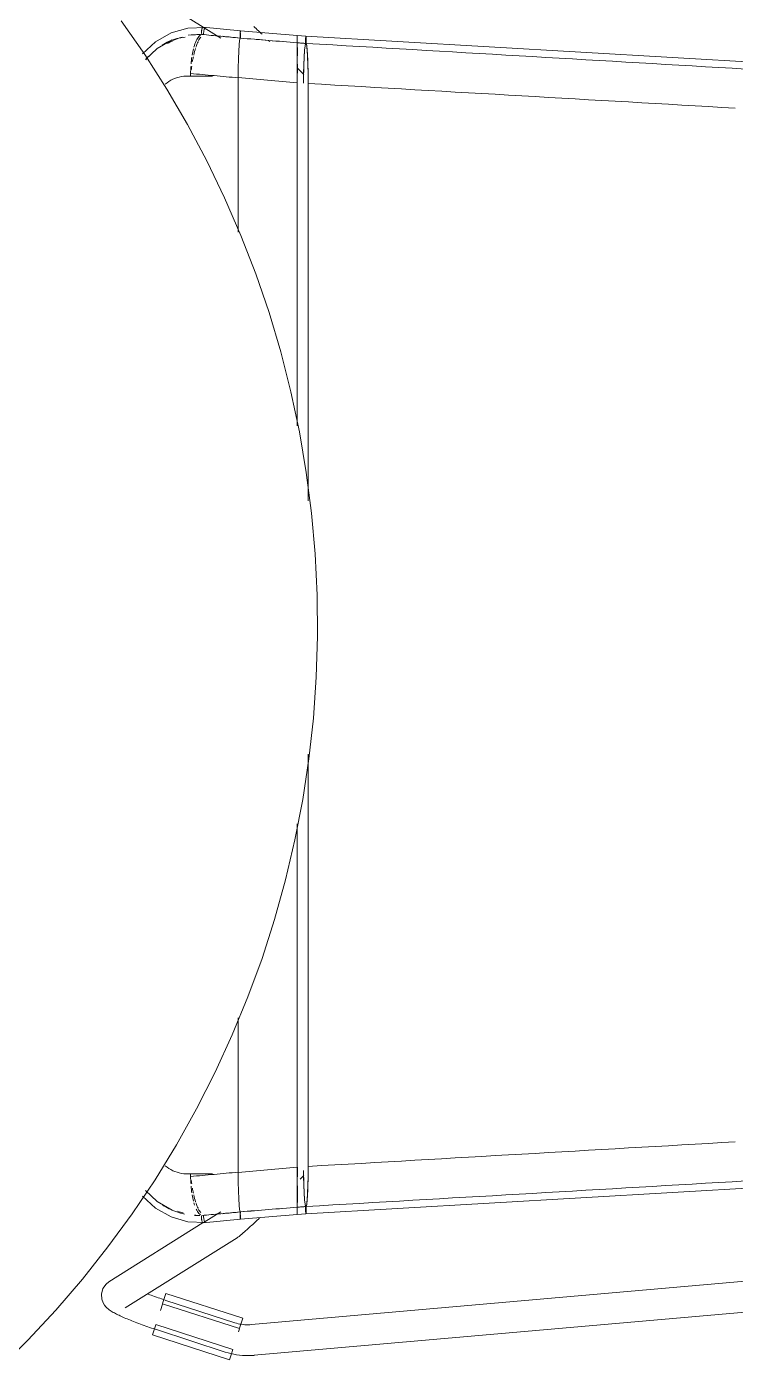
# Model space of a CAD drawing. Header units: millimetres. Extents: x 155927 to 295199, y -4084 to 97293.
# Drawn here: x 160035 to 160311, y 25218 to 25741 of the extents above; entities that cross this region are included whole.
import ezdxf

# ---------------------------------------------------------------- set-up
doc = ezdxf.new("R2010")
doc.units = ezdxf.units.MM
doc.header["$MEASUREMENT"] = 0
doc.layers.add('I-FURN', color=8, linetype='CONTINUOUS', lineweight=9)

msp = doc.modelspace()

# ---------------------------------------------------------------- linework, layer by layer
at = {"layer": 'I-FURN'}
for p, q in [((160067.2, 25763.88), (160103.97, 25740.85)), ((160081.13, 25730.27), (160071.98, 25743.39)), ((160104.83, 25740.8), (160097.92, 25740.51)), ((160103.94, 25740.92), (160118.43, 25739.5)), ((160123.67, 25741.14), (160124.11, 25740.74)), ((160091.4, 25738.64), (160085.39, 25735.25)), ((160091.8, 25735.93), (160085.97, 25732.56)), ((160097.92, 25740.51), (160091.4, 25738.64)), ((160104.34, 25740.62), (160110.79, 25736.58)), ((160117.96, 25734.04), (160118.14, 25735.76)), ((160118.14, 25735.76), (160117.96, 25734.02)), ((160118.33, 25736.65), (160118.14, 25735.76)), ((160118.14, 25735.76), (160118.33, 25736.64)), ((160118.33, 25738.11), (160118.32, 25737.62)), ((160118.32, 25737.61), (160118.33, 25738.1)), ((160118.32, 25737.62), (160118.33, 25737.12)), ((160118.33, 25737.11), (160118.32, 25737.61)), ((160118.34, 25738.56), (160118.33, 25738.11)), ((160118.33, 25738.1), (160118.34, 25738.55)), ((160118.33, 25737.12), (160118.33, 25736.65)), ((160118.33, 25736.64), (160118.33, 25737.11)), ((160118.36, 25738.94), (160118.34, 25738.56)), ((160118.34, 25738.55), (160118.36, 25738.94)), ((160118.38, 25739.24), (160118.36, 25738.94)), ((160118.36, 25738.94), (160118.38, 25739.23)), ((160118.4, 25739.43), (160118.38, 25739.24)), ((160118.43, 25739.5), (160118.4, 25739.43)), ((160118.4, 25739.42), (160118.43, 25739.49)), ((160118.45, 25739.43), (160118.43, 25739.5)), ((160118.43, 25739.49), (160140.63, 25737.67)), ((160118.43, 25739.49), (160118.45, 25739.43)), ((160118.48, 25739.25), (160118.45, 25739.43)), ((160118.45, 25739.43), (160118.48, 25739.24)), ((160118.5, 25738.95), (160118.48, 25739.25)), ((160118.48, 25739.24), (160118.5, 25738.95)), ((160118.51, 25738.57), (160118.53, 25738.12)), ((160118.53, 25738.12), (160118.52, 25738.57)), ((160118.52, 25736.66), (160118.53, 25737.13)), ((160118.53, 25737.13), (160118.52, 25736.66)), ((160118.53, 25737.63), (160118.53, 25738.12)), ((160118.53, 25738.12), (160118.53, 25737.63)), ((160118.53, 25737.13), (160118.53, 25737.63)), ((160118.53, 25737.63), (160118.53, 25737.13)), ((160124.11, 25740.74), (160124.55, 25740.32)), ((160124.55, 25740.32), (160125.01, 25739.9)), ((160125.01, 25739.9), (160125.47, 25739.47)), ((160125.47, 25739.47), (160125.94, 25739.03)), ((160125.94, 25739.03), (160126.41, 25738.58)), ((160126.41, 25738.58), (160126.9, 25738.12)), ((160129.38, 25735.76), (160129.89, 25735.28)), ((160140.62, 25737.41), (160140.63, 25737.6)), ((160140.63, 25737.6), (160140.62, 25737.42)), ((160140.62, 25737.42), (160140.62, 25737.12)), ((160140.62, 25737.12), (160140.62, 25737.41)), ((160140.62, 25736.74), (160140.62, 25737.12)), ((160140.62, 25737.12), (160140.62, 25736.74)), ((160140.62, 25736.29), (160140.62, 25736.74)), ((160140.62, 25736.74), (160140.62, 25736.29)), ((160140.62, 25735.8), (160140.62, 25736.29)), ((160140.62, 25736.29), (160140.62, 25735.8)), ((160140.62, 25735.3), (160140.62, 25735.8)), ((160140.62, 25735.8), (160140.62, 25735.3)), ((160140.63, 25737.6), (160140.63, 25737.67)), ((160140.63, 25737.67), (160140.63, 25737.6)), ((160143.99, 25737.4), (160140.63, 25737.66)), ((160140.63, 25737.6), (160140.63, 25737.66)), ((160140.63, 25737.66), (160140.63, 25737.6)), ((160140.63, 25737.6), (160140.63, 25737.41)), ((160140.63, 25737.41), (160140.63, 25737.6)), ((160140.63, 25737.41), (160140.63, 25737.11)), ((160140.63, 25737.12), (160140.63, 25737.41)), ((160140.63, 25736.73), (160140.63, 25737.12)), ((160140.63, 25737.11), (160140.63, 25736.73)), ((160140.63, 25736.73), (160140.64, 25736.28)), ((160140.64, 25736.28), (160140.63, 25736.73)), ((160140.64, 25736.28), (160140.64, 25735.79)), ((160140.64, 25735.79), (160140.64, 25736.28)), ((160140.64, 25735.79), (160140.64, 25735.29)), ((160140.64, 25735.29), (160140.64, 25735.79)), ((160143.89, 25736.46), (160143.88, 25736.01)), ((160143.88, 25736.01), (160143.88, 25735.52)), ((160143.91, 25736.84), (160143.89, 25736.46)), ((160143.93, 25737.14), (160143.91, 25736.84)), ((160143.96, 25737.33), (160143.93, 25737.14)), ((160143.99, 25737.39), (160143.96, 25737.33)), ((160143.99, 25737.39), (160475.9, 25718.11)), ((160144.01, 25737.33), (160143.99, 25737.39)), ((160144.04, 25737.14), (160144.01, 25737.33)), ((160144.06, 25736.85), (160144.04, 25737.14)), ((160144.08, 25736.47), (160144.06, 25736.85)), ((160144.09, 25736.02), (160144.08, 25736.47)), ((160144.1, 25735.53), (160144.09, 25736.02)), ((160085.39, 25735.25), (160080.24, 25730.5)), ((160085.97, 25732.56), (160081.5, 25728.3)), ((160117.7, 25728.51), (160117.81, 25731.54)), ((160117.81, 25731.54), (160117.7, 25728.44)), ((160117.81, 25731.58), (160117.96, 25734.02)), ((160117.96, 25734.02), (160117.81, 25731.54)), ((160140.59, 25732.2), (160140.58, 25729.69)), ((160140.58, 25729.69), (160140.59, 25732.19)), ((160140.59, 25732.2), (160140.61, 25733.94)), ((160140.61, 25733.94), (160140.59, 25732.2)), ((160140.61, 25733.94), (160140.62, 25734.83)), ((160140.62, 25734.83), (160140.61, 25733.94)), ((160140.62, 25734.83), (160140.62, 25735.3)), ((160140.62, 25735.3), (160140.62, 25734.83)), ((160140.64, 25735.29), (160140.64, 25734.82)), ((160140.64, 25734.82), (160140.64, 25735.29)), ((160140.66, 25732.18), (160140.65, 25733.93)), ((160140.65, 25733.92), (160140.66, 25732.17)), ((160140.68, 25729.68), (160140.66, 25732.18)), ((160140.66, 25732.17), (160140.68, 25729.67)), ((160143.49, 25731.9), (160143.32, 25729.4)), ((160143.68, 25733.65), (160143.49, 25731.9)), ((160143.89, 25734.55), (160143.68, 25733.65)), ((160143.88, 25735.52), (160143.88, 25735.02)), ((160143.88, 25735.02), (160143.89, 25734.55)), ((160144.09, 25734.56), (160144.1, 25735.03)), ((160144.3, 25733.67), (160144.09, 25734.56)), ((160144.1, 25735.03), (160144.1, 25735.53)), ((160144.49, 25731.92), (160144.3, 25733.67)), ((160144.65, 25729.42), (160144.49, 25731.92)), ((160089.75, 25716.79), (160081.13, 25730.27)), ((160117.62, 25725), (160117.7, 25728.44)), ((160117.7, 25728.44), (160117.62, 25725.01)), ((160140.57, 25726.56), (160140.58, 25729.69)), ((160140.58, 25729.69), (160140.57, 25726.56)), ((160140.57, 25722.99), (160140.57, 25726.56)), ((160140.57, 25726.56), (160140.57, 25722.99)), ((160140.68, 25726.55), (160140.69, 25723)), ((160140.69, 25723), (160140.68, 25726.55)), ((160143.2, 25726.28), (160143.12, 25722.73)), ((160143.32, 25729.4), (160143.2, 25726.28)), ((160144.78, 25726.29), (160144.65, 25729.42)), ((160144.85, 25722.72), (160144.78, 25726.29)), ((160107.56, 25721.85), (160097.8, 25721.85)), ((160099.04, 25721.8), (160099.04, 25722.85)), ((160117.62, 25724.91), (160117.6, 25721.15)), ((160117.6, 25721.27), (160117.62, 25724.91)), ((160117.6, 25721.15), (160117.6, 25661.03)), ((160117.6, 25661.03), (160117.6, 25721.15)), ((160140.56, 25719.2), (160140.57, 25722.99)), ((160140.57, 25722.99), (160140.56, 25719.2)), ((160143.24, 25722.43), (160140.57, 25725)), ((160143.12, 25722.73), (160143.09, 25719.05)), ((160144.88, 25718.94), (160144.85, 25722.72)), ((160097.83, 25702.98), (160089.75, 25716.79)), ((160140.56, 25585.57), (160140.56, 25719.2)), ((160140.56, 25719.2), (160140.56, 25585.57)), ((160144.88, 25556.34), (160144.88, 25718.94)), ((160144.88, 25718.94), (160144.88, 25556.34)), ((160105.35, 25688.86), (160097.83, 25702.98)), ((160112.3, 25674.45), (160105.35, 25688.86)), ((160118.66, 25659.77), (160112.3, 25674.45)), ((160124.44, 25644.85), (160118.66, 25659.77)), ((160129.61, 25629.71), (160124.44, 25644.85)), ((160134.17, 25614.37), (160129.61, 25629.71)), ((160138.12, 25598.87), (160134.17, 25614.37)), ((160141.44, 25583.22), (160138.12, 25598.87)), ((160144.13, 25567.45), (160141.44, 25583.22)), ((160146.19, 25551.58), (160144.13, 25567.45)), ((160147.62, 25535.65), (160146.19, 25551.58)), ((160148.41, 25519.67), (160147.62, 25535.65)), ((160148.55, 25503.67), (160148.41, 25519.67)), ((160148.06, 25487.68), (160148.55, 25503.67)), ((160146.93, 25471.72), (160148.06, 25487.68)), ((160145.16, 25455.82), (160146.93, 25471.72)), ((160142.76, 25440), (160145.16, 25455.82)), ((160144.88, 25297.04), (160144.88, 25457.61)), ((160144.88, 25457.61), (160144.88, 25297.04)), ((160139.72, 25424.29), (160142.76, 25440)), ((160140.56, 25296.77), (160140.56, 25430.51)), ((160140.56, 25430.51), (160140.56, 25296.77)), ((160136.06, 25408.72), (160139.72, 25424.29)), ((160131.78, 25393.3), (160136.06, 25408.72)), ((160126.89, 25378.07), (160131.78, 25393.3)), ((160121.39, 25363.05), (160126.89, 25378.07)), ((160115.3, 25348.25), (160121.39, 25363.05)), ((160117.6, 25354.95), (160117.6, 25294.83)), ((160117.6, 25294.83), (160117.6, 25354.95)), ((160108.62, 25333.72), (160115.3, 25348.25)), ((160101.36, 25319.46), (160108.62, 25333.72)), ((160093.54, 25305.5), (160101.36, 25319.46)), ((160085.17, 25291.87), (160093.54, 25305.5)), ((160140.57, 25292.99), (160140.56, 25296.77)), ((160140.56, 25296.77), (160140.57, 25292.98)), ((160140.69, 25296.76), (160140.69, 25292.98)), ((160140.69, 25292.98), (160140.69, 25296.76)), ((160143.99, 25278.58), (160475.9, 25297.87)), ((160144.85, 25293.25), (160144.88, 25297.04)), ((160076.25, 25278.58), (160085.17, 25291.87)), ((160097.8, 25294.12), (160107.56, 25294.12)), ((160099.04, 25293.13), (160099.04, 25294.18)), ((160117.6, 25294.83), (160117.62, 25291.07)), ((160117.62, 25291.07), (160117.6, 25294.71)), ((160140.57, 25289.42), (160140.57, 25292.98)), ((160140.57, 25292.98), (160140.57, 25289.42)), ((160141.71, 25292.08), (160143.24, 25293.55)), ((160143.1, 25295.5), (160143.12, 25293.24)), ((160143.12, 25293.24), (160143.2, 25289.69)), ((160144.78, 25289.69), (160144.85, 25293.25)), ((160085.97, 25283.41), (160081.5, 25287.68)), ((160117.7, 25287.53), (160117.62, 25290.97)), ((160117.62, 25290.97), (160117.7, 25287.54)), ((160117.7, 25287.54), (160117.81, 25284.44)), ((160117.81, 25284.43), (160117.7, 25287.47)), ((160140.58, 25286.29), (160140.57, 25289.42)), ((160140.57, 25289.42), (160140.58, 25286.28)), ((160140.59, 25283.79), (160140.58, 25286.28)), ((160140.58, 25286.28), (160140.59, 25283.78)), ((160140.68, 25286.3), (160140.66, 25283.8)), ((160140.66, 25283.8), (160140.68, 25286.3)), ((160140.68, 25289.43), (160140.68, 25286.3)), ((160140.68, 25286.3), (160140.68, 25289.42)), ((160143.2, 25289.69), (160143.32, 25286.58)), ((160143.32, 25286.58), (160143.49, 25284.08)), ((160144.49, 25284.06), (160144.65, 25286.56)), ((160144.65, 25286.56), (160144.78, 25289.69)), ((160085.39, 25280.73), (160080.24, 25285.47)), ((160091.4, 25277.34), (160085.39, 25280.73)), ((160091.8, 25280.05), (160085.97, 25283.41)), ((160117.81, 25284.44), (160117.96, 25281.96)), ((160117.96, 25281.96), (160117.81, 25284.4)), ((160117.96, 25281.96), (160118.14, 25280.22)), ((160118.14, 25280.22), (160117.96, 25281.94)), ((160140.61, 25282.04), (160140.59, 25283.78)), ((160140.59, 25283.78), (160140.61, 25282.03)), ((160140.62, 25281.15), (160140.61, 25282.04)), ((160140.61, 25282.03), (160140.62, 25281.15)), ((160140.62, 25280.68), (160140.62, 25281.15)), ((160140.62, 25281.15), (160140.62, 25280.68)), ((160140.62, 25280.18), (160140.62, 25280.68)), ((160140.62, 25280.68), (160140.62, 25280.18)), ((160140.64, 25281.16), (160140.64, 25280.69)), ((160140.64, 25280.68), (160140.64, 25281.15)), ((160140.64, 25280.69), (160140.64, 25280.19)), ((160140.64, 25280.19), (160140.64, 25280.68)), ((160140.66, 25283.8), (160140.65, 25282.05)), ((160140.65, 25282.05), (160140.66, 25283.8)), ((160143.49, 25284.08), (160143.68, 25282.33)), ((160143.68, 25282.33), (160143.89, 25281.43)), ((160143.89, 25281.43), (160143.88, 25280.96)), ((160143.88, 25280.96), (160143.88, 25280.46)), ((160144.09, 25281.42), (160144.3, 25282.31)), ((160144.1, 25280.95), (160144.09, 25281.42)), ((160144.1, 25280.45), (160144.1, 25280.95)), ((160144.3, 25282.31), (160144.49, 25284.06)), ((160066.82, 25265.66), (160076.25, 25278.58)), ((160097.92, 25275.47), (160091.4, 25277.34)), ((160104.83, 25275.18), (160097.92, 25275.47)), ((160103.94, 25275.06), (160118.43, 25276.48)), ((160110.79, 25279.4), (160104.34, 25275.36)), ((160118.33, 25279.33), (160118.14, 25280.22)), ((160118.14, 25280.22), (160118.33, 25279.33)), ((160118.33, 25278.86), (160118.32, 25278.36)), ((160118.32, 25278.37), (160118.33, 25278.86)), ((160118.33, 25277.88), (160118.32, 25278.37)), ((160118.32, 25278.36), (160118.33, 25277.87)), ((160118.33, 25279.33), (160118.33, 25278.86)), ((160118.33, 25278.86), (160118.33, 25279.33)), ((160118.34, 25277.42), (160118.33, 25277.88)), ((160118.33, 25277.87), (160118.34, 25277.42)), ((160118.34, 25277.42), (160118.36, 25277.03)), ((160118.36, 25277.04), (160118.34, 25277.42)), ((160118.38, 25276.74), (160118.36, 25277.04)), ((160118.36, 25277.03), (160118.38, 25276.74)), ((160118.38, 25276.74), (160118.4, 25276.55)), ((160118.43, 25276.48), (160118.4, 25276.55)), ((160118.4, 25276.55), (160118.43, 25276.48)), ((160118.43, 25276.48), (160140.63, 25278.31)), ((160118.45, 25276.55), (160118.43, 25276.48)), ((160118.43, 25276.48), (160118.45, 25276.54)), ((160118.48, 25276.74), (160118.45, 25276.55)), ((160118.45, 25276.54), (160118.48, 25276.73)), ((160118.5, 25277.03), (160118.48, 25276.74)), ((160118.48, 25276.73), (160118.5, 25277.02)), ((160118.5, 25277.02), (160118.52, 25277.41)), ((160118.51, 25277.41), (160118.5, 25277.03)), ((160118.53, 25277.86), (160118.51, 25277.41)), ((160118.53, 25278.85), (160118.52, 25279.32)), ((160118.52, 25279.32), (160118.53, 25278.85)), ((160118.52, 25277.41), (160118.53, 25277.86)), ((160118.53, 25277.86), (160118.53, 25278.23)), ((160118.53, 25278.23), (160118.53, 25277.86)), ((160124.11, 25275.24), (160124.55, 25275.66)), ((160124.55, 25275.66), (160125.01, 25276.08)), ((160125.01, 25276.08), (160125.47, 25276.51)), ((160125.47, 25276.51), (160125.94, 25276.95)), ((160140.62, 25279.69), (160140.62, 25280.18)), ((160140.62, 25280.18), (160140.62, 25279.69)), ((160140.62, 25279.24), (160140.62, 25279.69)), ((160140.62, 25279.69), (160140.62, 25279.24)), ((160140.62, 25278.86), (160140.62, 25279.24)), ((160140.62, 25279.24), (160140.62, 25278.85)), ((160140.62, 25278.57), (160140.62, 25278.86)), ((160140.62, 25278.85), (160140.62, 25278.56)), ((160140.64, 25279.7), (160140.63, 25279.25)), ((160140.63, 25279.24), (160140.64, 25279.69)), ((160140.63, 25279.25), (160140.63, 25278.86)), ((160140.63, 25278.86), (160140.63, 25279.24)), ((160143.99, 25278.58), (160140.63, 25278.31)), ((160140.63, 25278.38), (160140.63, 25278.31)), ((160140.63, 25278.31), (160140.63, 25278.38)), ((160140.63, 25278.31), (160140.63, 25278.38)), ((160140.63, 25278.37), (160140.63, 25278.31)), ((160140.64, 25280.19), (160140.64, 25279.7)), ((160140.64, 25279.69), (160140.64, 25280.19)), ((160143.88, 25280.46), (160143.88, 25279.97)), ((160143.88, 25279.97), (160143.89, 25279.52)), ((160143.89, 25279.52), (160143.91, 25279.14)), ((160143.91, 25279.14), (160143.93, 25278.84)), ((160143.93, 25278.84), (160143.96, 25278.65)), ((160143.96, 25278.65), (160143.99, 25278.58)), ((160143.99, 25278.58), (160144.01, 25278.65)), ((160144.01, 25278.65), (160144.04, 25278.84)), ((160144.04, 25278.84), (160144.06, 25279.13)), ((160144.06, 25279.13), (160144.08, 25279.51)), ((160144.08, 25279.51), (160144.09, 25279.96)), ((160144.09, 25279.96), (160144.1, 25280.45)), ((160103.97, 25275.13), (160067.2, 25252.1)), ((160118.19, 25269.98), (160118.42, 25270.16)), ((160118.42, 25270.16), (160118.65, 25270.35)), ((160118.65, 25270.35), (160118.89, 25270.55)), ((160118.89, 25270.55), (160119.14, 25270.76)), ((160119.14, 25270.76), (160119.41, 25270.99)), ((160119.41, 25270.99), (160119.69, 25271.24)), ((160119.69, 25271.24), (160119.98, 25271.49)), ((160119.98, 25271.49), (160120.29, 25271.77)), ((160120.29, 25271.77), (160120.61, 25272.05)), ((160120.61, 25272.05), (160120.95, 25272.35)), ((160120.95, 25272.35), (160121.3, 25272.67)), ((160121.3, 25272.67), (160121.66, 25273)), ((160121.66, 25273), (160122.04, 25273.34)), ((160122.04, 25273.34), (160122.43, 25273.7)), ((160122.43, 25273.7), (160122.83, 25274.07)), ((160547.31, 25272.69), (160122.81, 25235.39)), ((160122.83, 25274.07), (160123.25, 25274.45)), ((160123.25, 25274.45), (160123.67, 25274.84)), ((160123.67, 25274.84), (160124.11, 25275.24)), ((160056.87, 25253.13), (160066.82, 25265.66)), ((160073.58, 25241.93), (160117.16, 25269.23)), ((160117.16, 25269.23), (160117.49, 25269.45)), ((160117.49, 25269.45), (160117.74, 25269.63)), ((160117.74, 25269.63), (160117.97, 25269.8)), ((160117.97, 25269.8), (160118.19, 25269.98)), ((160123.86, 25223.44), (160567.18, 25262.39)), ((160046.43, 25241), (160056.87, 25253.13)), ((160064.86, 25249.47), (160064.27, 25247.24)), ((160066.08, 25251.2), (160064.86, 25249.47)), ((160066.08, 25251.2), (160067.2, 25252.1)), ((160064.27, 25247.24), (160064.44, 25245.27)), ((160064.44, 25245.27), (160064.97, 25243.89)), ((160082.46, 25247.29), (160083.08, 25247.06)), ((160083.08, 25247.06), (160083.72, 25246.82)), ((160083.72, 25246.82), (160084.37, 25246.59)), ((160084.37, 25246.59), (160085.02, 25246.35)), ((160085.02, 25246.35), (160085.69, 25246.12)), ((160085.69, 25246.12), (160086.36, 25245.88)), ((160086.36, 25245.88), (160087.04, 25245.65)), ((160087.04, 25245.65), (160087.73, 25245.41)), ((160087.73, 25245.41), (160088.42, 25245.18)), ((160088.12, 25243.64), (160088.76, 25245.62)), ((160088.42, 25245.18), (160089.11, 25244.96)), ((160088.76, 25245.62), (160089.39, 25247.57)), ((160089.11, 25244.96), (160089.44, 25244.85)), ((160119.4, 25237.88), (160089.39, 25247.57)), ((160116.25, 25236.14), (160089.44, 25244.85)), ((160035.52, 25229.31), (160046.43, 25241)), ((160064.97, 25243.89), (160065.53, 25242.97)), ((160065.53, 25242.97), (160066.05, 25242.35)), ((160066.05, 25242.35), (160066.52, 25241.88)), ((160066.52, 25241.88), (160066.94, 25241.51)), ((160066.94, 25241.51), (160067.35, 25241.2)), ((160067.35, 25241.2), (160067.74, 25240.92)), ((160067.74, 25240.92), (160068.12, 25240.67)), ((160068.12, 25240.67), (160068.52, 25240.42)), ((160068.52, 25240.42), (160068.91, 25240.19)), ((160068.91, 25240.19), (160069.33, 25239.96)), ((160069.33, 25239.96), (160069.75, 25239.73)), ((160069.75, 25239.73), (160070.19, 25239.5)), ((160070.19, 25239.5), (160070.65, 25239.27)), ((160070.65, 25239.27), (160071.12, 25239.04)), ((160071.12, 25239.04), (160071.61, 25238.81)), ((160071.61, 25238.81), (160072.12, 25238.57)), ((160088.05, 25243.43), (160087.25, 25240.95)), ((160088.08, 25243.53), (160118.09, 25233.84)), ((160072.12, 25238.57), (160072.65, 25238.33)), ((160072.65, 25238.33), (160073.19, 25238.09)), ((160073.19, 25238.09), (160073.76, 25237.85)), ((160073.76, 25237.85), (160074.33, 25237.61)), ((160074.33, 25237.61), (160074.93, 25237.36)), ((160074.93, 25237.36), (160075.54, 25237.11)), ((160075.54, 25237.11), (160076.17, 25236.86)), ((160076.17, 25236.86), (160076.81, 25236.61)), ((160076.81, 25236.61), (160077.46, 25236.35)), ((160077.46, 25236.35), (160078.13, 25236.1)), ((160078.13, 25236.1), (160078.8, 25235.85)), ((160078.8, 25235.85), (160079.49, 25235.59)), ((160079.49, 25235.59), (160080.19, 25235.34)), ((160080.19, 25235.34), (160080.9, 25235.08)), ((160080.9, 25235.08), (160081.61, 25234.83)), ((160081.61, 25234.83), (160082.34, 25234.58)), ((160082.34, 25234.58), (160083.06, 25234.33)), ((160083.06, 25234.33), (160083.8, 25234.08)), ((160083.8, 25234.08), (160084.53, 25233.83)), ((160084.53, 25233.83), (160085.27, 25233.59)), ((160084.8, 25233.37), (160085.44, 25235.34)), ((160085.27, 25233.59), (160085.73, 25233.44)), ((160115.48, 25225.77), (160085.48, 25235.46)), ((160116.28, 25236.13), (160116.25, 25236.14)), ((160116.91, 25235.94), (160116.28, 25236.13)), ((160117.55, 25235.77), (160116.91, 25235.94)), ((160118.2, 25235.63), (160117.55, 25235.77)), ((160118.06, 25233.74), (160117.68, 25232.58)), ((160118.77, 25235.93), (160118.13, 25233.96)), ((160118.85, 25235.52), (160118.2, 25235.63)), ((160119.4, 25237.88), (160118.77, 25235.93)), ((160119.51, 25235.43), (160118.85, 25235.52)), ((160120.17, 25235.37), (160119.51, 25235.43)), ((160120.83, 25235.34), (160120.17, 25235.37)), ((160121.49, 25235.33), (160120.83, 25235.34)), ((160122.15, 25235.35), (160121.49, 25235.33)), ((160122.81, 25235.39), (160122.15, 25235.35)), ((160024.15, 25218.05), (160035.52, 25229.31)), ((160084.17, 25231.41), (160084.8, 25233.37)), ((160114.18, 25221.72), (160084.17, 25231.41)), ((160085.73, 25233.44), (160112.54, 25224.73)), ((160112.54, 25224.73), (160113.63, 25224.39)), ((160113.63, 25224.39), (160114.74, 25224.11)), ((160114.81, 25223.68), (160114.18, 25221.72)), ((160114.74, 25224.11), (160115.85, 25223.86)), ((160115.45, 25225.65), (160114.81, 25223.68)), ((160115.85, 25223.86), (160116.98, 25223.67)), ((160116.98, 25223.67), (160118.11, 25223.51)), ((160118.11, 25223.51), (160119.25, 25223.41)), ((160119.25, 25223.41), (160120.39, 25223.34)), ((160120.39, 25223.34), (160121.53, 25223.33)), ((160121.53, 25223.33), (160122.67, 25223.36)), ((160122.67, 25223.36), (160123.81, 25223.43)), ((160123.81, 25223.43), (160123.86, 25223.44))]:
    msp.add_line(p, q, dxfattribs=at)
for points, knots in [([(160103.38, 25738.08), (160103.36, 25738.22), (160103.33, 25738.51), (160103.31, 25738.93), (160103.32, 25739.31), (160103.35, 25739.6), (160103.38, 25739.87), (160103.43, 25740.12), (160103.49, 25740.34), (160103.56, 25740.54), (160103.66, 25740.73), (160103.74, 25740.84), (160103.79, 25740.87)], [0, 0, 0, 0, 0.0555556, 0.1111111, 0.1666667, 0.1944444, 0.2222222, 0.2777778, 0.3055556, 0.3333333, 0.3888889, 0.4444444, 0.4444444, 0.4444444, 0.4444444]), ([(160087.92, 25733.88), (160088.81, 25734.44), (160091.63, 25736.11), (160094.74, 25736.72), (160096.88, 25737.01)], [0.591443, 0.591443, 0.591443, 0.591443, 0.6666667, 0.8236682, 0.8236682, 0.8236682, 0.8236682]), ([(160095.77, 25737.01), (160094.43, 25736.61), (160092.47, 25735.88), (160090.64, 25734.88), (160090.07, 25734.53)], [0.2297626, 0.2297626, 0.2297626, 0.2297626, 0.3333333, 0.3824546, 0.3824546, 0.3824546, 0.3824546]), ([(160101.22, 25735.56), (160101.55, 25736.24), (160102.24, 25737.37), (160102.99, 25737.94), (160103.38, 25738.08)], [0.6690305, 0.6690305, 0.6690305, 0.6690305, 0.8333333, 1, 1, 1, 1]), ([(160140.64, 25734.82), (160136.94, 25735.13), (160131.61, 25735.57), (160126.28, 25736.01), (160124.63, 25736.15)], [0, 0, 0, 0, 0.5, 0.7233886, 0.7233886, 0.7233886, 0.7233886]), ([(160143.99, 25737.4), (160144.01, 25737.4), (160144.03, 25737.26), (160144.06, 25736.87), (160144.08, 25736.48), (160144.09, 25736.03), (160144.1, 25735.53), (160144.1, 25735.03), (160144.09, 25734.71), (160144.09, 25734.56)], [-0.498493, -0.498493, -0.498493, -0.498493, -0.375, -0.3125, -0.25, -0.1875, -0.125, -0.0625, 0, 0, 0, 0]), ([(160143.09, 25719.05), (160143.09, 25721.57), (160143.15, 25725.33), (160143.32, 25729.52), (160143.54, 25732.87), (160143.74, 25734.26), (160143.89, 25734.55)], [-0.996036, -0.996036, -0.996036, -0.996036, -0.6666667, -0.5, -0.3333333, 0, 0, 0, 0]), ([(160144.09, 25734.56), (160144.23, 25734.28), (160144.44, 25732.9), (160144.66, 25729.54), (160144.78, 25726.37), (160144.86, 25722.76), (160144.88, 25720.22), (160144.88, 25718.94)], [-1, -1, -1, -1, -0.666667, -0.5, -0.333333, -0.166667, 0, 0, 0, 0]), ([(160089.15, 25718.69), (160090.06, 25719.45), (160093.06, 25721.38), (160096.66, 25722.01), (160099.04, 25721.8)], [0.5, 0.5, 0.5, 0.5, 0.6666667, 1, 1, 1, 1]), ([(160099.04, 25294.18), (160096.66, 25293.96), (160093.06, 25294.59), (160090.06, 25296.52), (160089.15, 25297.29)], [0, 0, 0, 0, 0.3333333, 0.5, 0.5, 0.5, 0.5]), ([(160144.88, 25297.04), (160144.88, 25295.76), (160144.86, 25293.21), (160144.78, 25289.61), (160144.66, 25286.44), (160144.44, 25283.08), (160144.23, 25281.7), (160144.09, 25281.42)], [-1, -1, -1, -1, -0.833333, -0.666667, -0.5, -0.333333, 0, 0, 0, 0]), ([(160143.89, 25281.43), (160143.74, 25281.71), (160143.54, 25283.11), (160143.32, 25286.46), (160143.19, 25289.62), (160143.12, 25292.73), (160143.1, 25294.74), (160143.1, 25295.5)], [-1, -1, -1, -1, -0.6666667, -0.5, -0.3333333, -0.1666667, -0.0664381, -0.0664381, -0.0664381, -0.0664381]), ([(160096.7, 25278.5), (160094.62, 25278.94), (160091.66, 25279.92), (160088.99, 25281.47), (160088.19, 25282)], [-0.8210019, -0.8210019, -0.8210019, -0.8210019, -0.6666667, -0.5975811, -0.5975811, -0.5975811, -0.5975811]), ([(160143.99, 25278.58), (160143.97, 25278.58), (160143.94, 25278.72), (160143.91, 25279.12), (160143.89, 25279.5), (160143.88, 25279.96), (160143.87, 25280.46), (160143.88, 25280.96), (160143.88, 25281.28), (160143.89, 25281.43)], [-0.5, -0.5, -0.5, -0.5, -0.375, -0.3125, -0.25, -0.1875, -0.125, -0.0625, 0, 0, 0, 0]), ([(160144.09, 25281.42), (160144.09, 25281.19), (160144.1, 25280.7), (160144.1, 25280.07), (160144.09, 25279.61), (160144.07, 25279.2), (160144.04, 25278.74), (160144.01, 25278.58), (160143.99, 25278.58)], [-1, -1, -1, -1, -0.90625, -0.8125, -0.765625, -0.71875, -0.625, -0.501507, -0.501507, -0.501507, -0.501507]), ([(160102.92, 25278.13), (160102.69, 25278.29), (160102.1, 25278.83), (160101.54, 25279.75), (160101.21, 25280.44)], [0.0661565, 0.0661565, 0.0661565, 0.0661565, 0.1666667, 0.3333333, 0.3333333, 0.3333333, 0.3333333]), ([(160103.79, 25275.11), (160103.76, 25275.12), (160103.72, 25275.17), (160103.64, 25275.28), (160103.54, 25275.47), (160103.44, 25275.79), (160103.37, 25276.18), (160103.33, 25276.54), (160103.31, 25276.92), (160103.32, 25277.36), (160103.35, 25277.72), (160103.38, 25277.9)], [0.5555556, 0.5555556, 0.5555556, 0.5555556, 0.5833333, 0.6180556, 0.6527778, 0.7222222, 0.7916667, 0.8263889, 0.8611111, 0.9305556, 1, 1, 1, 1]), ([(160104.11, 25278), (160104.1, 25277.78), (160104.11, 25277.29), (160104.19, 25276.54), (160104.35, 25275.87), (160104.52, 25275.44), (160104.64, 25275.28), (160104.68, 25275.24)], [-1, -1, -1, -1, -0.90625, -0.8125, -0.71875, -0.625, -0.5625, -0.5625, -0.5625, -0.5625])]:
    msp.add_open_spline(points, degree=3, knots=knots, dxfattribs=at)
for points in [[(160098.1, 25737.74), (160099.69, 25737.99), (160101.32, 25738.03), (160102.96, 25738.01)], [(160102.55, 25738.04), (160101.86, 25738.03), (160101.17, 25737.99), (160100.48, 25737.93)], [(160103.03, 25737.07), (160102.7, 25736.66), (160102.38, 25736.14), (160102.07, 25735.5)], [(160103.38, 25738.08), (160105.82, 25737.84), (160110.77, 25737.36), (160115.81, 25736.89), (160118.33, 25736.65)], [(160104.68, 25740.74), (160104.64, 25740.69), (160104.54, 25740.57), (160104.41, 25740.28), (160104.29, 25739.89), (160104.2, 25739.43), (160104.14, 25738.94), (160104.1, 25738.44), (160104.11, 25738.13), (160104.11, 25737.98)], [(160111.44, 25737.36), (160113.72, 25737.14), (160116.02, 25736.91), (160118.33, 25736.68)], [(160140.62, 25734.83), (160136.9, 25735.13), (160129.47, 25735.74), (160122.04, 25736.34), (160118.33, 25736.64)], [(160143.89, 25734.55), (160143.87, 25735.15), (160143.87, 25736.65), (160143.95, 25737.4), (160143.99, 25737.4)], [(160099.65, 25730.05), (160099.79, 25730.89), (160099.96, 25731.7), (160100.14, 25732.44)], [(160100.96, 25732.63), (160100.71, 25731.83), (160100.48, 25730.95), (160100.26, 25730.03)], [(160100.32, 25733.1), (160100.59, 25734.02), (160100.89, 25734.8), (160101.21, 25735.53)], [(160101.95, 25735.25), (160101.66, 25734.62), (160101.38, 25733.87), (160101.12, 25733.05)], [(160140.62, 25734.83), (160141.2, 25734.78), (160142.35, 25734.69), (160143.51, 25734.6), (160144.09, 25734.56)], [(160140.64, 25734.82), (160141.18, 25734.78), (160142.26, 25734.69), (160143.35, 25734.6), (160143.89, 25734.55)], [(160476.09, 25715.24), (160420.85, 25718.46), (160310.25, 25724.9), (160199.49, 25731.34), (160144.09, 25734.56)], [(160081.52, 25728.24), (160081.91, 25728.71), (160082.3, 25729.17), (160082.7, 25729.63)], [(160099.04, 25722.85), (160099.05, 25723.79), (160099.09, 25724.72), (160099.14, 25725.63)], [(160099.21, 25726.56), (160099.29, 25727.46), (160099.39, 25728.35), (160099.51, 25729.2)], [(160099.46, 25725.68), (160099.4, 25725.21), (160099.34, 25724.74), (160099.29, 25724.26)], [(160100.11, 25729.37), (160099.97, 25728.72), (160099.83, 25728.06), (160099.71, 25727.37)], [(160097.53, 25721.85), (160098.03, 25721.86), (160098.54, 25721.84), (160099.04, 25721.8)], [(160099.04, 25722.85), (160102.07, 25722.59), (160108.21, 25722.04), (160114.46, 25721.45), (160117.6, 25721.15)], [(160117.6, 25721.27), (160121.42, 25720.92), (160125.24, 25720.58), (160129.07, 25720.24)], [(160129.07, 25720.24), (160132.9, 25719.89), (160136.73, 25719.55), (160140.56, 25719.2)], [(160144.88, 25718.94), (160200.41, 25715.74), (160255.94, 25712.55), (160311.37, 25709.35)], [(160311.37, 25306.62), (160255.91, 25303.43), (160200.41, 25300.23), (160144.88, 25297.04)], [(160140.56, 25296.77), (160136.73, 25296.43), (160132.9, 25296.09), (160129.07, 25295.74)], [(160476.09, 25300.74), (160420.85, 25297.52), (160310.25, 25291.08), (160199.49, 25284.64), (160144.09, 25281.42)], [(160099.04, 25294.18), (160098.54, 25294.13), (160098.03, 25294.11), (160097.52, 25294.12)], [(160099.04, 25293.13), (160102.07, 25293.39), (160108.21, 25293.93), (160114.46, 25294.52), (160117.6, 25294.83)], [(160099.14, 25290.34), (160099.09, 25291.25), (160099.05, 25292.18), (160099.04, 25293.13)], [(160099.28, 25291.72), (160099.33, 25291.24), (160099.4, 25290.77), (160099.46, 25290.31)], [(160129.07, 25295.74), (160125.24, 25295.4), (160121.42, 25295.05), (160117.6, 25294.71)], [(160099.51, 25286.78), (160099.39, 25287.63), (160099.27, 25288.5), (160099.21, 25289.41)], [(160100.15, 25283.55), (160099.96, 25284.29), (160099.8, 25285.09), (160099.65, 25285.92)], [(160099.73, 25288.6), (160099.84, 25287.92), (160099.97, 25287.27), (160100.11, 25286.61)], [(160100.26, 25285.94), (160100.47, 25285.02), (160100.71, 25284.08), (160100.95, 25283.23)], [(160100.61, 25281.96), (160100.51, 25282.25), (160100.42, 25282.56), (160100.33, 25282.87)], [(160101.1, 25282.9), (160101.37, 25282.09), (160101.66, 25281.28), (160101.95, 25280.73)], [(160140.62, 25281.15), (160136.9, 25280.84), (160129.47, 25280.24), (160122.04, 25279.64), (160118.33, 25279.33)], [(160134.31, 25280.63), (160133.9, 25280.6), (160133.49, 25280.56), (160133.08, 25280.53)], [(160140.62, 25281.15), (160141.2, 25281.19), (160142.35, 25281.28), (160143.51, 25281.37), (160144.09, 25281.42)], [(160140.64, 25281.16), (160141.18, 25281.2), (160142.26, 25281.29), (160143.35, 25281.38), (160143.89, 25281.43)], [(160093.98, 25279.56), (160094.69, 25279.3), (160095.42, 25279.12), (160096.15, 25278.99)], [(160102.64, 25277.93), (160101.93, 25277.92), (160101.22, 25277.93), (160100.51, 25277.97)], [(160100.6, 25278.04), (160101.25, 25277.98), (160101.9, 25277.97), (160102.55, 25277.98)], [(160102.07, 25280.48), (160102.38, 25279.84), (160102.7, 25279.45), (160103.02, 25279.12)], [(160103.38, 25277.9), (160105.82, 25278.13), (160110.77, 25278.61), (160115.81, 25279.09), (160118.33, 25279.33)], [(160111.44, 25278.61), (160113.78, 25278.85), (160116.15, 25279.08), (160118.52, 25279.32)], [(160129.47, 25280.23), (160125.82, 25279.93), (160122.17, 25279.62), (160118.52, 25279.32)]]:
    msp.add_open_spline(points, degree=3, dxfattribs=at)

doc.saveas('drawing.dxf')
